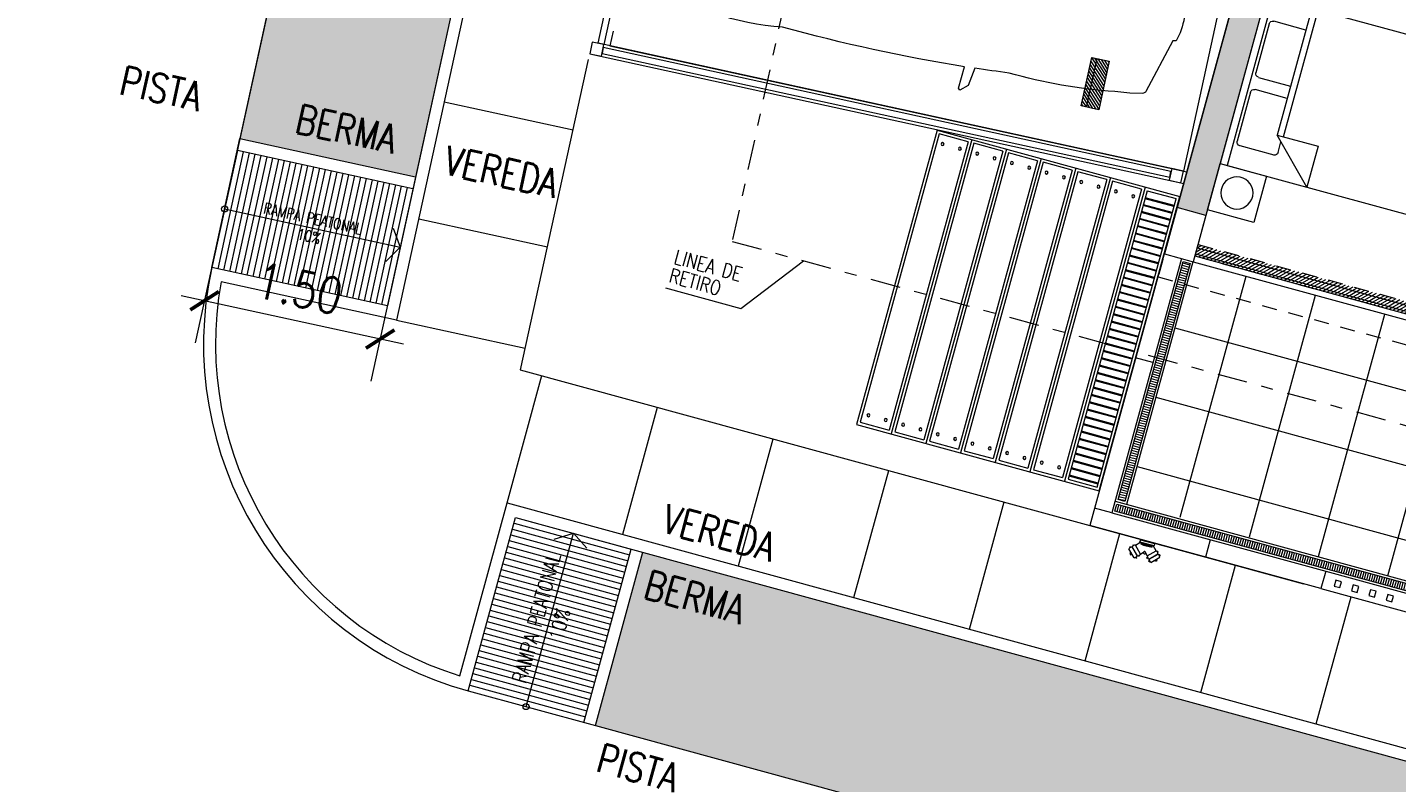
# Model space of a CAD drawing. Header units: millimetres. Extents: x 2471 to 2909, y 1327 to 1568.
# Drawn here: x 2574.13 to 2585.56, y 1352.32 to 1358.62 of the extents above; entities that cross this region are included whole.
import ezdxf

# ---------------------------------------------------------------- set-up
doc = ezdxf.new("R2010")
doc.units = ezdxf.units.MM
for name, pattern in [('CONTINUO', [0]), ('HIDDEN', [0.375, 0.25, -0.125]), ('HIDDEN2', [0.1875, 0.125, -0.0625]), ('TRAZO_Y_PUNTO2', [0.5, 0.25, -0.125, 0, -0.125])]:
    doc.linetypes.add(name, pattern=pattern)
doc.layers.get('0').update_dxf_attribs({"color": 251, "lineweight": 9})
doc.layers.get('DEFPOINTS').update_dxf_attribs({"color": 251, "lineweight": 9})
for name, color, linetype, lineweight in [('0_MURO DE CERRAMIENTO PROVISIONAL', 251, 'Continuous', 13), ('A-BARANDAS', 251, 'Continuous', 13), ('A-JARDIN', 251, 'Continuous', 13), ('A-MOBILIARIO', 251, 'Continuous', 13), ('A-MURO BAJO', 251, 'Continuous', 13), ('A-MUROS', 251, 'Continuous', 13), ('A-PLACAS', 251, 'Continuous', 13), ('A-PROYECCIONES', 251, 'HIDDEN', 13), ('A-VIDRIOS', 251, 'Continuous', 13), ('A-VIGAS', 251, 'HIDDEN2', 13), ('A_30_TableroElect', 251, 'Continuous', 13), ('A_50_TextoIndicaciones', 251, 'Continuous', 13), ('ARBOLES', 251, 'Continuous', 13), ('AUTOS', 251, 'Continuous', 13), ('HATCH', 251, 'Continuous', 13), ('P&R_ACI_DETALLES', 251, 'Continuous', 13), ('P&R_ACI_LINEA FINA', 251, 'Continuous', 13), ('PERIMETRO EXISTENTE', 251, 'CONTINUO', 13), ('RED-PLUVIAL', 251, 'Continuous', 13), ('REJAS', 251, 'Continuous', 13), ('VEREDAS', 251, 'Continuous', 13)]:
    doc.layers.add(name, color=color, linetype=linetype, lineweight=lineweight)
doc.styles.add('ROMANS', font='romans.shx', dxfattribs={"width": 0.8})
doc.styles.add('TXT_COTAS', font='romans.shx', dxfattribs={"width": 0.8})
doc.dimstyles.new('DLP-COTA 200', dxfattribs={"dimtxt": 0.3, "dimasz": 0.2, "dimexe": 0.36, "dimexo": 0.12, "dimgap": 0.12, "dimtad": 1, "dimzin": 0, "dimdsep": 46, "dimtxsty": 'TXT_COTAS', "dimblk": 'ARCHTICK', "dimcen": 0.18, "dimdle": 0.2, "dimclrd": 256, "dimclre": 256, "dimclrt": 2, "dimadec": 0, "dimazin": 0, "dimtfac": 1, "dimtix": 1, "dimtofl": 0, "dimtmove": 2, "dimatfit": 3, "dimfxl": 0.36, "dimtolj": 1, "dimtzin": 0, "dimlwd": 9, "dimlwe": 9, "dimarcsym": 0})
pattern_1 = [(135, (197.33794, 7.665617), (-0.0141421356, -0.0141421356), [])]

# ---------------------------------------------------------------- blocks, each defined once
blk = doc.blocks.new('VEREDAS-EXTER_01')
at = {"layer": 'A-JARDIN'}
h = blk.add_hatch(dxfattribs=at)
h.set_pattern_fill('AR-SAND', color=256, scale=0.001)
h.set_pattern_definition([(37.5, (1941056.67841, -7957883.11205), (-0.00160003129598, 0.04894132373293), [0, -0.038608, 0, -0.04318, 0, -0.041275]), (7.5, (1941056.67841, -7957883.11205), (0.0449523283138, 0.07168251005684), [0, -0.020828, 0, -0.034798, 0, -0.013335]), (327.5, (1941056.64717, -7957883.11205), (0.07909923702415, 0.00014371846785), [0, -0.0127, 0, -0.04572, 0, -0.05969]), (317.5, (1941056.64717, -7957883.11205), (0.07635564524723, 0.0222929323257), [0, -0.00635, 0, -0.029972, 0, -0.03429])])
edge = h.paths.add_edge_path()
edge.add_arc((10.182, 10.523), 13.774, 152.8597, 169.8554)
edge.add_line((-3.377, 12.95), (-2.768, 1.243))
edge.add_line((-2.768, 1.243), (-1.27, 1.321))
edge.add_line((-1.27, 1.321), (-2.076, 16.807))
h.paths.add_polyline_path([(-2.817, 13.722), (-2.791, 13.223), (-2.441, 13.241), (-2.467, 13.74)], flags=16)
h.paths.add_polyline_path([(-2.864, 14.621), (-2.838, 14.121), (-2.488, 14.14), (-2.514, 14.639)], flags=16)
h.paths.add_polyline_path([(-2.367, 13.745), (-2.341, 13.246), (-1.992, 13.264), (-2.018, 13.764)], flags=16)
h.paths.add_polyline_path([(-2.414, 14.644), (-2.388, 14.145), (-2.039, 14.163), (-2.065, 14.662)], flags=16)
h.paths.add_polyline_path([(-2.747, 3.712), (-2.721, 3.213), (-2.371, 3.231), (-2.397, 3.73)], flags=16)
h.paths.add_polyline_path([(-2.793, 4.611), (-2.767, 4.112), (-2.418, 4.13), (-2.444, 4.629)], flags=16)
h.paths.add_polyline_path([(-2.297, 3.736), (-2.271, 3.236), (-1.922, 3.254), (-1.948, 3.754)], flags=16)
h.paths.add_polyline_path([(-2.344, 4.634), (-2.318, 4.135), (-1.968, 4.153), (-1.994, 4.652)], flags=16)
h.paths.add_polyline_path([(-1.848, 3.759), (-1.822, 3.26), (-1.472, 3.278), (-1.498, 3.777)], flags=16)
h.paths.add_polyline_path([(-1.895, 4.658), (-1.869, 4.158), (-1.519, 4.177), (-1.545, 4.676)], flags=16)
h.paths.add_polyline_path([(-2.877, 6.209), (-2.851, 5.709), (-2.501, 5.728), (-2.527, 6.227)], flags=16)
h.paths.add_polyline_path([(-2.923, 7.108), (-2.897, 6.608), (-2.548, 6.626), (-2.574, 7.126)], flags=16)
h.paths.add_polyline_path([(-2.427, 6.232), (-2.401, 5.733), (-2.052, 5.751), (-2.078, 6.25)], flags=16)
h.paths.add_polyline_path([(-2.474, 7.131), (-2.448, 6.632), (-2.098, 6.65), (-2.124, 7.149)], flags=16)
h.paths.add_polyline_path([(-1.978, 6.256), (-1.952, 5.756), (-1.602, 5.774), (-1.628, 6.274)], flags=16)
h.paths.add_polyline_path([(-2.024, 7.154), (-1.999, 6.655), (-1.649, 6.673), (-1.675, 7.172)], flags=16)
h.paths.add_polyline_path([(-3.006, 8.705), (-2.98, 8.206), (-2.631, 8.224), (-2.657, 8.724)], flags=16)
h.paths.add_polyline_path([(-3.053, 9.604), (-3.027, 9.105), (-2.678, 9.123), (-2.704, 9.622)], flags=16)
h.paths.add_polyline_path([(-2.557, 8.729), (-2.531, 8.229), (-2.182, 8.248), (-2.207, 8.747)], flags=16)
h.paths.add_polyline_path([(-2.604, 9.628), (-2.578, 9.128), (-2.228, 9.146), (-2.254, 9.646)], flags=16)
h.paths.add_polyline_path([(-2.108, 8.752), (-2.082, 8.253), (-1.732, 8.271), (-1.758, 8.77)], flags=16)
h.paths.add_polyline_path([(-2.154, 9.651), (-2.128, 9.152), (-1.779, 9.17), (-1.805, 9.669)], flags=16)
h.paths.add_polyline_path([(-3.136, 11.202), (-3.11, 10.703), (-2.761, 10.721), (-2.787, 11.22)], flags=16)
h.paths.add_polyline_path([(-3.183, 12.101), (-3.157, 11.601), (-2.808, 11.62), (-2.834, 12.119)], flags=16)
h.paths.add_polyline_path([(-2.687, 11.225), (-2.661, 10.726), (-2.311, 10.744), (-2.337, 11.244)], flags=16)
h.paths.add_polyline_path([(-2.734, 12.124), (-2.708, 11.625), (-2.358, 11.643), (-2.384, 12.142)], flags=16)
h.paths.add_polyline_path([(-2.238, 11.249), (-2.212, 10.749), (-1.862, 10.768), (-1.888, 11.267)], flags=16)
h.paths.add_polyline_path([(-2.284, 12.148), (-2.258, 11.648), (-1.909, 11.666), (-1.935, 12.166)], flags=16)
h = blk.add_hatch(dxfattribs=at)
h.set_pattern_fill('AR-SAND', color=256, scale=0.001)
h.paths.add_polyline_path([(1.385, -1.2), (1.385, -2.7), (22.778, -2.7, 0.414214), (24.278, -1.2)])
h.paths.add_polyline_path([(1.42, -1.626), (2.436, -1.626), (2.436, -1.266), (1.42, -1.266)], flags=24)
at = {"layer": 'A-MURO BAJO'}
h = blk.add_hatch(dxfattribs=at)
h.set_pattern_fill('_USER', color=252, scale=0.05, angle=-87.0215, pattern_type=0)
h.set_pattern_definition([(272.9785, (-2.773505, 1.342494), (0.0499325, 0.0025981), [])])
h.paths.add_polyline_path([(-1.265, 1.221), (-1.213, 0.222), (-2.711, 0.144), (-2.763, 1.143)])
h = blk.add_hatch(dxfattribs=at)
h.set_pattern_fill('_USER', color=252, scale=0.05, pattern_type=0)
h.set_pattern_definition([(0, (1.284796, -2.7), (2e-18, 0.05), [])])
h.paths.add_polyline_path([(1.285, -1.2), (0.285, -1.2), (0.285, -2.7), (1.285, -2.7)])
for p, q in [((-2.737, 0.643), (-1.239, 0.721)), ((0.785, -2.7), (0.785, -1.2))]:
    blk.add_line(p, q)
at = {"color": 2}
for points in [[(-1.338, 0.858), (-1.239, 0.721), (-1.323, 0.575)], [(0.643, -1.291), (0.785, -1.2), (0.926, -1.291)]]:
    blk.add_lwpolyline(points, dxfattribs=at)
for centre in [(-2.737, 0.643), (0.785, -2.7)]:
    blk.add_circle(centre, 0.025)
at = {"layer": 'A-MURO BAJO', "color": 252}
for p, q in [((-1.205, 1.99), (-0.106, 2.047)), ((-2.763, 1.143), (-1.265, 1.221)), ((-1.153, 0.991), (-0.055, 1.048)), ((-1.108, 0.127), (-0.01, 0.185)), ((1.185, -1.1), (1.185, 0)), ((3.185, -1.1), (3.185, 0)), ((5.185, -1.1), (5.185, 0)), ((6.185, -1.1), (6.185, 0)), ((7.185, -1.1), (7.185, 0)), ((0.185, -1.1), (0.185, 0)), ((2.185, -1.1), (2.185, 0)), ((4.185, -1.1), (4.185, 0)), ((0.185, -1.1), (34.828, -1.1)), ((1.285, -2.7), (1.285, -1.2))]:
    blk.add_line(p, q, dxfattribs=at)
blk.add_lwpolyline([(-9.329, 18.59), (-2.088, 18.967), (-1.108, 0.127), (-2.604, 0.05, 0.379212), (0.185, -2.598), (0.185, -1.1)], format="xyb", dxfattribs=at)
at = {"layer": 'A-MURO BAJO', "color": 4}
blk.add_lwpolyline([(-9.323, 18.49), (-2.183, 18.862), (-1.213, 0.222), (-2.711, 0.144, 0.399068), (0.285, -2.7), (0.285, -1.2), (34.828, -1.2)], format="xyb", dxfattribs=at)
at = {"layer": 'A-MURO BAJO', "color": 252}
for points in [[(-3.432, 13.99), (-2.768, 1.243)], [(-2.711, 0.144), (-2.768, 1.243), (-1.27, 1.321)], [(0.285, -2.7), (1.385, -2.7), (1.385, -1.2)], [(1.385, -2.7), (36.328, -2.7)]]:
    blk.add_lwpolyline(points, dxfattribs=at)
at = {"layer": 'A_50_TextoIndicaciones', "color": 2, "attachment_point": 2, "style": 'ROMANS'}
for s, insert, char_height, width, rotation in [('\\pxql;PISTA', (-3.393, 1.599), 0.24, 0.93496, 2.9786), ('\\pxql;BERMA', (-1.895, 1.677), 0.24, 0.93496, 2.9786), ('\\pxql;VEREDA', (-0.607, 1.67), 0.24, 0.93496, 2.9786), ('\\pxqc;RAMPA PEATONAL 10%', (-2.008, 0.805), 0.09, 0.96501, 2.9785), ('\\pxqc;RAMPA PEATONAL 10%', (0.614, -1.963), 0.12, 1.25834, 90)]:
    blk.add_mtext(s, dxfattribs=dict(at, insert=insert, char_height=char_height, width=width, rotation=rotation))
at = {"layer": 'A_50_TextoIndicaciones', "color": 2, "char_height": 0.24, "width": 0.93496, "attachment_point": 2, "style": 'ROMANS'}
for s, insert in [('\\pxql;VEREDA', (1.947, -0.756)), ('\\pxql;BERMA', (1.947, -1.326)), ('\\pxql;PISTA', (1.947, -2.826))]:
    blk.add_mtext(s, dxfattribs=dict(at, insert=insert))
blk = doc.blocks.new('ESTR_PISO-1_PISO')
at = {"layer": 'HATCH'}
h = blk.add_hatch(color=256, dxfattribs=at)
h.dxf.hatch_style = 1
h.paths.add_polyline_path([(-21.6, -10), (-21.8, -10), (-21.8, -13.5), (-21.6, -13.5)])
h.paths.add_polyline_path([(-21.46, -5.2), (-22.16, -5.2), (-22.16, -5.45), (-21.46, -5.45)])
h.paths.add_polyline_path([(-21.6, -7.25), (-21.6, -7.5), (-29.75, -7.5), (-29.75, -12.9), (-30, -12.9), (-30, -7.25)])
h.paths.add_polyline_path([(-15.35, -5.8), (-15.35, -6.05), (-20.4, -6.05), (-20.4, -5.8)])
h.paths.add_polyline_path([(-18.3, -7.25), (-18.3, -7.5), (-16.25, -7.5), (-16.25, -14), (-16.05, -14), (-16.05, -7.25)])
h.paths.add_polyline_path([(-15.35, 0.2), (-15.35, 0.45), (-16.6, 0.45), (-16.6, 0.2)])
h.paths.add_polyline_path([(-7.15, -2), (-7.4, -2), (-7.4, 0), (-7.15, 0)])
h.paths.add_polyline_path([(-10.65, -3.35), (-10.85, -3.35), (-10.85, 0.45), (-10.65, 0.45)])
h.paths.add_polyline_path([(-7.4, -6), (-7.4, -6.25), (-6.2, -6.25), (-6.2, -6)])
h.paths.add_polyline_path([(0, 0), (-0.2, 0), (-0.2, -5.5), (0, -5.5)])
h.paths.add_polyline_path([(-0.2, -6), (0, -6), (0, -13.2), (-0.2, -13.2)])
h.paths.add_polyline_path([(-6.4, -13.7), (-6.15, -13.7), (-6.15, -11.15), (-6.4, -11.15)])
h.paths.add_polyline_path([(-10.85, -13.2), (-10.85, -9.8), (-10.65, -9.8), (-10.65, -13.2)])
h.paths.add_polyline_path([(-10.65, -5.05), (-10.9, -5.05), (-10.9, -6.05), (-10.65, -6.05)])
h.paths.add_polyline_path([(-27, -11.05), (-27, -13.5), (-26.8, -13.5), (-26.8, -11.05)])
h = blk.add_hatch(dxfattribs=at)
h.set_pattern_fill('ANSI31', color=256, scale=0.0075)
h.set_pattern_definition([(45, (-494.894266, -190.473816), (-0.0168379802, 0.0168379802), [])])
h.paths.add_polyline_path([(-29.75, -13.15), (-27, -13.15), (-27, -13.25), (-29.75, -13.25)])
at = {"layer": 'A-PLACAS', "elevation": 0}
blk.add_lwpolyline([(-21.6, -7.25), (-21.6, -7.5), (-29.75, -7.5), (-29.75, -12.9), (-30, -12.9), (-30, -7.25)], close=True, dxfattribs=at)
at = {"layer": 'A-VIGAS'}
for p, q in [((-30, -12.9, 0), (-30, -13.5, 0)), ((-29.75, -12.9, 0), (-29.75, -13.25, 0)), ((-29.75, -13.15, 0), (-27, -13.15, 0)), ((-29.75, -13.25, 0), (-27, -13.25, 0)), ((-30, -13.5, 0), (-27, -13.5, 0))]:
    blk.add_line(p, q, dxfattribs=at)
blk = doc.blocks.new('CAMA 2PLAZAS C_VELADOR')
at = {"layer": 'A-MOBILIARIO'}
for p, q in [((-1.85, 0), (-0.4, 0)), ((-1.85, -0.06), (-1.85, 0)), ((-0.4, 0), (-0.4, -0.06))]:
    blk.add_line(p, q, dxfattribs=at)
at = {"layer": 'A-MOBILIARIO', "linetype": 'Continuous'}
for p, q in [((-1.85, -0.06), (-0.4, -0.06)), ((-1.85, -1.9), (-1.85, -0.06)), ((-1.633, -0.088), (-1.209, -0.088)), ((-1.041, -0.088), (-0.617, -0.088)), ((-0.4, -0.06), (-0.4, -1.9)), ((-1.663, -0.396), (-1.663, -0.118)), ((-1.178, -0.118), (-1.178, -0.396)), ((-1.072, -0.396), (-1.072, -0.118)), ((-0.587, -0.118), (-0.587, -0.412)), ((-1.85, -0.396), (-0.755, -0.396)), ((-0.755, -0.452), (-1.85, -0.452)), ((-0.4, -0.751), (-0.755, -0.396)), ((-0.755, -0.396), (-0.755, -0.751)), ((-0.617, -0.442), (-0.708, -0.442)), ((-0.755, -0.751), (-0.4, -0.751)), ((-0.4, -1.9), (-1.85, -1.9))]:
    blk.add_line(p, q, dxfattribs=at)
at = {"layer": 'A-MOBILIARIO'}
for points in [[(-2.25, -0.4), (-1.85, -0.4), (-1.85, 0), (-2.25, 0)], [(-0.4, -0.4), (0, -0.4), (0, 0), (-0.4, 0)]]:
    blk.add_lwpolyline(points, close=True, dxfattribs=at)
for centre in [(-2.05, -0.2), (-0.2, -0.2)]:
    blk.add_circle(centre, 0.134, dxfattribs=at)
at = {"layer": 'A-MOBILIARIO', "linetype": 'Continuous'}
for centre, start, end in [((-1.633, -0.118), 90, 180), ((-1.209, -0.118), 0, 90), ((-1.041, -0.118), 90, 180), ((-0.617, -0.118), 0, 90), ((-0.617, -0.412), 270, 0)]:
    blk.add_arc(centre, 0.0306, start, end, dxfattribs=at)
blk = doc.blocks.new('TORRE-B_PLAN-GEN')
at = {"layer": 'A-MURO BAJO', "color": 4}
for p, q in [((-29.75, 2.47, 0), (-27, 2.47, 0)), ((-29.75, 2.35, 0), (-27, 2.35, 0))]:
    blk.add_line(p, q, dxfattribs=at)
at = {"layer": 'A-MUROS'}
for p, q in [((-30, 8.4, 0), (-30, 2.35, 0)), ((-29.75, 5.3, 0), (-29.75, 2.35, 0)), ((-30, 2.35, 0), (-29.75, 2.35, 0))]:
    blk.add_line(p, q, dxfattribs=at)
at = {"layer": 'A-VIDRIOS'}
for p, q in [((-29.75, 2.42, 0), (-27, 2.42, 0)), ((-29.75, 2.4, 0), (-27, 2.4, 0))]:
    blk.add_line(p, q, dxfattribs=at)
blk.add_blockref('ESTR_PISO-1_PISO', (0, 15.65, 0))
at = {"layer": 'A-MOBILIARIO', "extrusion": (-4.49068e-08, 3.60286e-08, -1), "zscale": -1, "rotation": 270}
blk.add_blockref('CAMA 2PLAZAS C_VELADOR', (29.75, 2.8, 0), dxfattribs=at)
blk = doc.blocks.new('*U852')
at = {"ltscale": 0.5}
h = blk.add_hatch(dxfattribs=at)
h.set_pattern_fill('_USER', color=41, scale=0.02, angle=135, style=0, pattern_type=0)
h.set_pattern_definition(pattern_1)
h.paths.add_polyline_path([(0.35, 4.05), (0.763, 4.05), (0.763, 4.2), (0.35, 4.2)])
edge = h.paths.add_edge_path(flags=17)
edge.add_line((0.35, 4.097), (0.763, 4.097))
h = blk.add_hatch(dxfattribs=at)
h.set_pattern_fill('_USER', color=41, scale=0.02, angle=135, style=0, pattern_type=0)
h.set_pattern_definition(pattern_1)
h.paths.add_polyline_path([(2.15, 4.05), (1.737, 4.05), (1.737, 4.2), (2.15, 4.2)])
edge = h.paths.add_edge_path(flags=17)
edge.add_line((2.15, 4.097), (1.737, 4.097))
at = {"color": 7, "ltscale": 0.5}
for p, q in [((0.35, 4.097), (0.763, 4.097)), ((2.15, 4.097), (1.737, 4.097))]:
    blk.add_line(p, q, dxfattribs=at)
at = {"ltscale": 0.5}
blk.add_lwpolyline([(0, 0), (2.5, 0), (2.5, 5), (0, 5)], close=True, dxfattribs=at)
at = {"color": 7, "ltscale": 0.5}
blk.add_lwpolyline([(2.038, 3.029), (2.225, 3.018), (2.239, 3.033), (2.186, 3.092), (2.032, 3.115, 0.005253), (2.011, 3.403, 0.053235), (1.973, 4.298), (1.96, 4.424), (1.941, 4.525), (1.936, 4.535, 0.218656), (1.917, 4.551), (1.456, 4.68), (1.452, 4.708, 0.091554), (1.25, 4.734, 0.09162), (1.048, 4.709), (1.044, 4.682), (0.583, 4.552, 0.218656), (0.564, 4.536), (0.559, 4.527), (0.54, 4.425), (0.527, 4.3, 0.053235), (0.489, 3.404, 0.005253), (0.468, 3.116), (0.314, 3.093), (0.261, 3.034), (0.275, 3.019), (0.462, 3.03, 0.028265), (0.46, 1.476, 0.139924), (0.605, 0.325, 0.272148), (0.629, 0.306, 0.035353), (1.25, 0.266, 0.045639), (1.869, 0.305, 0.272148), (1.893, 0.324, 0.139889), (2.04, 1.475, 0.028265)], format="xyb", close=True, dxfattribs=at)
for points in [[(0.35, 4.2), (0.35, 4.05), (0.763, 4.05), (0.763, 4.2)], [(1.737, 4.2), (1.737, 4.05), (2.15, 4.05), (2.15, 4.2)]]:
    blk.add_lwpolyline(points, close=True, dxfattribs=at)
blk = doc.blocks.new('PLAN_ETAPA-01_modificacion ingreso')
at = {"color": 3}
for points in [[(19.849, 8.037), (19.844, 8.137), (19.744, 8.132), (19.749, 8.032)], [(14.906, 7.78), (14.901, 7.88), (14.801, 7.874), (14.806, 7.775)]]:
    blk.add_lwpolyline(points, close=True, dxfattribs=at)
at = {"layer": 'A-MURO BAJO', "color": 4}
blk.add_line((14.806, 7.775), (19.874, 8.039), dxfattribs=at)
at = {"layer": 'A-PROYECCIONES'}
blk.add_lwpolyline([(14.691, 12.875), (14.951, 7.882)], dxfattribs=at)
at = {"layer": 'REJAS'}
for points in [[(14.721, 10.374), (14.771, 10.376), (14.901, 7.88), (14.851, 7.877)], [(14.905, 7.805), (19.748, 8.057), (19.745, 8.107), (14.902, 7.855)]]:
    blk.add_lwpolyline(points, close=True, dxfattribs=at)
at = {"layer": 'VEREDAS', "color": 252}
blk.add_line((14.951, 7.882), (19.874, 8.138), dxfattribs=at)
at = {"layer": 'AUTOS', "xscale": -1, "rotation": 272.9784834801275}
blk.add_blockref('*U852', (14.851, 7.877), dxfattribs=at)
blk = doc.blocks.new('_ArchTick')
at = {"color": 0, "linetype": 'ByBlock', "const_width": 0.15}
blk.add_lwpolyline([(-0.5, -0.5), (0.5, 0.5)], dxfattribs=at)
blk = doc.blocks.new('*D826')
at = {"layer": '0_MURO DE CERRAMIENTO PROVISIONAL', "lineweight": 9, "transparency": 16777216}
for p, q in [((2577.224, 1363.731), (2575.533, 1355.986)), ((2578.69, 1363.411), (2576.999, 1355.666)), ((2577.271, 1355.975), (2575.415, 1356.38))]:
    blk.add_line(p, q, dxfattribs=at)
at = {"layer": 'DEFPOINTS', "color": 0, "transparency": 16777216}
for p in [(2577.25, 1363.849, 0), (2578.715, 1363.529, 0), (2575.61, 1356.338)]:
    blk.add_point(p, dxfattribs=at)
at = {"layer": '0_MURO DE CERRAMIENTO PROVISIONAL', "lineweight": 9, "transparency": 16777216, "xscale": 0.2, "yscale": 0.2, "zscale": 0.2}
for p, rotation in [((2575.61, 1356.338), 167.6863098002797), ((2577.076, 1356.018), 347.6863098002797)]:
    blk.add_blockref('_ArchTick', p, dxfattribs=dict(at, rotation=rotation))
at = {"layer": '0_MURO DE CERRAMIENTO PROVISIONAL', "color": 2, "transparency": 16777216, "insert": (2576.401, 1356.441), "char_height": 0.3, "attachment_point": 5, "rotation": 347.6863, "style": 'TXT_COTAS'}
blk.add_mtext('\\A1;1.50', dxfattribs=at)
blk = doc.blocks.new('TAPAS SUBESTACIÓN ENTERRADA')
for p, q in [((527.194, 643.554), (527.194, 646.1)), ((527.194, 646.1), (529.294, 646.1)), ((527.219, 643.579), (527.219, 646.075)), ((527.219, 646.075), (527.469, 646.075)), ((527.469, 643.579), (527.469, 646.075)), ((527.494, 643.554), (527.494, 646.1)), ((527.519, 643.579), (527.519, 646.075)), ((527.519, 646.075), (527.769, 646.075)), ((527.769, 643.579), (527.769, 646.075)), ((527.794, 643.554), (527.794, 646.1)), ((527.819, 643.579), (527.819, 646.075)), ((527.819, 646.075), (528.069, 646.075)), ((528.069, 643.579), (528.069, 646.075)), ((528.094, 643.554), (528.094, 646.1)), ((528.119, 643.579), (528.119, 646.075)), ((528.119, 646.075), (528.369, 646.075)), ((528.369, 643.579), (528.369, 646.075)), ((528.394, 643.554), (528.394, 646.1)), ((528.419, 643.579), (528.419, 646.075)), ((528.419, 646.075), (528.669, 646.075)), ((528.669, 643.579), (528.669, 646.075)), ((528.694, 643.554), (528.694, 646.1)), ((528.719, 643.579), (528.719, 646.075)), ((528.719, 646.075), (528.969, 646.075)), ((528.969, 643.579), (528.969, 646.075)), ((528.994, 643.554), (528.994, 646.1)), ((529.019, 643.581), (529.019, 646.075)), ((529.019, 646.075), (529.269, 646.075)), ((529.269, 646.049), (529.019, 646.049)), ((529.269, 646.041), (529.019, 646.041)), ((529.269, 646.075), (529.269, 643.581)), ((529.294, 646.1), (529.294, 643.554)), ((529.294, 646.1), (529.294, 643.554)), ((529.269, 645.985), (529.019, 645.985)), ((529.269, 645.978), (529.019, 645.978)), ((529.269, 645.922), (529.019, 645.922)), ((529.269, 645.914), (529.019, 645.914)), ((529.269, 645.858), (529.019, 645.858)), ((529.269, 645.851), (529.019, 645.851)), ((529.269, 645.795), (529.019, 645.795)), ((529.269, 645.787), (529.019, 645.787)), ((529.269, 645.731), (529.019, 645.731)), ((529.269, 645.724), (529.019, 645.724)), ((529.269, 645.668), (529.019, 645.668)), ((529.269, 645.66), (529.019, 645.66)), ((529.269, 645.604), (529.019, 645.604)), ((529.269, 645.597), (529.019, 645.597)), ((529.269, 645.541), (529.019, 645.541)), ((529.269, 645.533), (529.019, 645.533)), ((529.269, 645.477), (529.019, 645.477)), ((529.269, 645.47), (529.019, 645.47)), ((529.269, 645.414), (529.019, 645.414)), ((529.269, 645.406), (529.019, 645.406)), ((529.269, 645.35), (529.019, 645.35)), ((529.269, 645.343), (529.019, 645.343)), ((529.269, 645.287), (529.019, 645.287)), ((529.269, 645.279), (529.019, 645.279)), ((529.269, 645.223), (529.019, 645.223)), ((529.269, 645.216), (529.019, 645.216)), ((529.269, 645.16), (529.019, 645.16)), ((529.269, 645.152), (529.019, 645.152)), ((529.269, 645.096), (529.019, 645.096)), ((529.269, 645.089), (529.019, 645.089)), ((529.269, 645.033), (529.019, 645.033)), ((529.269, 645.025), (529.019, 645.025)), ((529.269, 644.969), (529.019, 644.969)), ((529.269, 644.962), (529.019, 644.962)), ((529.269, 644.906), (529.019, 644.906)), ((529.269, 644.898), (529.019, 644.898)), ((529.269, 644.842), (529.019, 644.842)), ((529.269, 644.835), (529.019, 644.835)), ((529.269, 644.779), (529.019, 644.779)), ((529.269, 644.771), (529.019, 644.771)), ((529.269, 644.715), (529.019, 644.715)), ((529.269, 644.708), (529.019, 644.708)), ((529.269, 644.652), (529.019, 644.652)), ((529.269, 644.644), (529.019, 644.644)), ((529.269, 644.588), (529.019, 644.588)), ((529.269, 644.581), (529.019, 644.581)), ((529.269, 644.525), (529.019, 644.525)), ((529.269, 644.517), (529.019, 644.517)), ((529.269, 644.461), (529.019, 644.461)), ((529.269, 644.454), (529.019, 644.454)), ((529.269, 644.398), (529.019, 644.398)), ((529.269, 644.39), (529.019, 644.39)), ((529.269, 644.334), (529.019, 644.334)), ((529.269, 644.327), (529.019, 644.327)), ((529.269, 644.271), (529.019, 644.271)), ((529.269, 644.263), (529.019, 644.263)), ((529.269, 644.207), (529.019, 644.207)), ((529.269, 644.2), (529.019, 644.2)), ((529.269, 644.144), (529.019, 644.144)), ((529.269, 644.136), (529.019, 644.136)), ((529.269, 644.08), (529.019, 644.08)), ((529.269, 644.073), (529.019, 644.073)), ((529.269, 644.017), (529.019, 644.017)), ((529.269, 644.009), (529.019, 644.009)), ((529.269, 643.953), (529.019, 643.953)), ((529.269, 643.946), (529.019, 643.946)), ((529.269, 643.89), (529.019, 643.89)), ((529.269, 643.882), (529.019, 643.882)), ((529.269, 643.826), (529.019, 643.826)), ((529.269, 643.819), (529.019, 643.819)), ((529.269, 643.767), (529.019, 643.767)), ((529.269, 643.759), (529.019, 643.759)), ((529.269, 643.707), (529.019, 643.707)), ((529.269, 643.7), (529.019, 643.7)), ((529.269, 643.648), (529.019, 643.648)), ((529.269, 643.64), (529.019, 643.64)), ((527.194, 643.554), (529.294, 643.554)), ((527.469, 643.579), (527.219, 643.579)), ((527.769, 643.579), (527.519, 643.579)), ((528.069, 643.579), (527.819, 643.579)), ((528.369, 643.579), (528.119, 643.579)), ((528.669, 643.579), (528.419, 643.579)), ((528.969, 643.579), (528.719, 643.579)), ((529.019, 643.579), (529.269, 643.579))]:
    blk.add_line(p, q)
for centre in [(527.269, 646), (527.419, 646), (527.569, 646), (527.719, 646), (527.869, 646), (528.019, 646), (528.169, 646), (528.319, 646), (528.469, 646), (528.619, 646), (528.769, 646), (528.919, 646), (527.269, 643.654), (527.419, 643.654), (527.569, 643.654), (527.719, 643.654), (527.869, 643.654), (528.019, 643.654), (528.169, 643.654), (528.319, 643.654), (528.469, 643.654), (528.619, 643.654), (528.769, 643.654), (528.919, 643.654)]:
    blk.add_circle(centre, 0.0125)
blk = doc.blocks.new('terraza esquina')
at = {"layer": 'ARBOLES'}
h = blk.add_hatch(dxfattribs=at)
h.set_pattern_fill('_USER', color=251, scale=0.6, angle=90, double=1, pattern_type=0)
h.set_pattern_definition([(90, (20.024, 5.3284), (-0.6, -1e-16), []), (180, (20.024, 5.3284), (-7e-17, -0.6), [])])
h.paths.add_polyline_path([(33.724, 5.328), (33.724, 6.728), (31.424, 6.728), (31.424, 7.478), (28.274, 7.478), (28.274, 7.228), (22.874, 7.228), (22.874, 7.428), (20.124, 7.428), (20.124, 5.348), (21.99, 5.328)])
at = {"layer": 'RED-PLUVIAL'}
h = blk.add_hatch(dxfattribs=at)
h.set_pattern_fill('_USER', color=251, scale=0.02, pattern_type=0)
h.set_pattern_definition([(360, (20.10398, -6.251593), (5e-18, 0.02), [])])
h.paths.add_polyline_path([(20.104, 7.408), (20.104, 5.348), (20.044, 5.348), (20.044, 7.408)])
h = blk.add_hatch(dxfattribs=at)
h.set_pattern_fill('_USER', color=251, scale=0.02, angle=90, pattern_type=0)
h.set_pattern_definition([(90, (33.703977, 5.308404), (-0.02, 1e-18), [])])
h.paths.add_polyline_path([(20.044, 5.308), (33.704, 5.308), (33.704, 5.248), (20.044, 5.248)])
at = {"color": 3}
for p, q in [((19.874, 7.428), (19.874, 5.078)), ((20.024, 7.428), (20.024, 5.228)), ((20.024, 5.228), (21.874, 5.228)), ((21.874, 5.228), (21.874, 5.078)), ((21.874, 5.078), (19.874, 5.078))]:
    blk.add_line(p, q, dxfattribs=at)
at = {"color": 251}
for p, q in [((20.024, 6.528, 0), (19.874, 6.528)), ((20.024, 5.228), (19.874, 5.228)), ((20.874, 5.228), (20.874, 5.078))]:
    blk.add_line(p, q, dxfattribs=at)
at = {"color": 4}
for p, q in [((21.874, 5.228), (23.874, 5.228)), ((19.874, 5.078), (19.874, 5.078)), ((19.874, 5.078), (21.724, 5.078)), ((21.874, 5.078), (23.874, 5.078))]:
    blk.add_line(p, q, dxfattribs=at)
at = {"layer": 'A-BARANDAS'}
for points in [[(21.974, 5.178), (21.974, 5.128), (22.024, 5.128), (22.024, 5.178)], [(22.124, 5.178), (22.124, 5.128), (22.174, 5.128), (22.174, 5.178)], [(22.274, 5.178), (22.274, 5.128), (22.324, 5.128), (22.324, 5.178)], [(22.424, 5.178), (22.424, 5.128), (22.474, 5.128), (22.474, 5.178)]]:
    blk.add_lwpolyline(points, close=True, dxfattribs=at)
at = {"layer": 'A_50_TextoIndicaciones', "color": 7}
blk.add_lwpolyline([(15.935, 6.056), (16.588, 6.056), (16.987, 6.578)], dxfattribs=at)
at = {"layer": 'P&R_ACI_DETALLES', "color": 250}
for p, q in [((20.284, 5.02), (20.315, 5.052)), ((20.313, 5.074), (20.435, 5.074)), ((20.313, 5.074), (20.313, 5.057)), ((20.313, 5.057), (20.435, 5.057)), ((20.315, 5.052), (20.313, 5.057)), ((20.315, 5.052), (20.433, 5.052)), ((20.324, 5.074), (20.324, 5.076)), ((20.424, 5.074), (20.424, 5.076)), ((20.433, 5.052), (20.435, 5.057)), ((20.464, 5.02), (20.433, 5.052)), ((20.435, 5.074), (20.435, 5.057)), ((20.301, 4.915), (20.24, 4.976)), ((20.241, 4.99), (20.248, 4.997)), ((20.241, 4.99), (20.246, 4.986)), ((20.248, 4.997), (20.252, 4.992)), ((20.267, 4.945), (20.259, 4.937)), ((20.262, 4.998), (20.262, 4.998)), ((20.323, 4.937), (20.262, 4.998)), ((20.324, 4.938), (20.263, 4.999)), ((20.264, 5.013), (20.27, 5.019)), ((20.264, 5.013), (20.268, 5.008)), ((20.269, 4.948), (20.266, 4.945)), ((20.266, 4.945), (20.271, 4.941)), ((20.27, 5.019), (20.275, 5.015)), ((20.273, 4.943), (20.271, 4.941)), ((20.345, 4.959), (20.284, 5.02)), ((20.315, 4.916), (20.311, 4.92)), ((20.315, 4.916), (20.322, 4.923)), ((20.322, 4.923), (20.317, 4.927)), ((20.323, 4.937), (20.323, 4.937)), ((20.338, 4.938), (20.333, 4.943)), ((20.338, 4.938), (20.344, 4.945)), ((20.344, 4.945), (20.34, 4.95)), ((20.345, 4.959), (20.366, 4.985)), ((20.403, 4.959), (20.382, 4.985)), ((20.403, 4.959), (20.464, 5.02)), ((20.403, 4.945), (20.408, 4.95)), ((20.41, 4.938), (20.403, 4.945)), ((20.41, 4.938), (20.415, 4.943)), ((20.424, 4.938), (20.485, 4.999)), ((20.425, 4.937), (20.486, 4.998)), ((20.425, 4.937), (20.425, 4.937)), ((20.426, 4.923), (20.431, 4.927)), ((20.433, 4.916), (20.426, 4.923)), ((20.433, 4.916), (20.437, 4.92)), ((20.447, 4.915), (20.508, 4.976)), ((20.478, 5.019), (20.473, 5.015)), ((20.475, 4.943), (20.477, 4.941)), ((20.482, 4.945), (20.477, 4.941)), ((20.484, 5.013), (20.478, 5.019)), ((20.479, 4.948), (20.482, 4.945)), ((20.484, 5.013), (20.48, 5.008)), ((20.481, 4.945), (20.489, 4.937)), ((20.486, 4.998), (20.486, 4.998)), ((20.5, 4.997), (20.496, 4.992)), ((20.507, 4.99), (20.5, 4.997)), ((20.507, 4.99), (20.502, 4.986))]:
    blk.add_line(p, q, dxfattribs=at)
for points in [[(20.264, 4.947), (20.257, 4.94), (20.265, 4.932), (20.272, 4.939)], [(20.484, 4.947), (20.491, 4.94), (20.483, 4.932), (20.476, 4.939)]]:
    blk.add_lwpolyline(points, close=True, dxfattribs=at)
for centre, radius, start, end in [((20.275, 4.963), 0.0368, 110.6089, 159.3911), ((20.297, 4.986), 0.0368, 110.6089, 159.3911), ((20.288, 4.95), 0.0368, 290.6089, 339.3911), ((20.311, 4.972), 0.0368, 290.6089, 339.3911), ((20.374, 4.984), 0.0142, 202.462, 337.538), ((20.374, 4.982), 0.00819, 21.3288, 158.6712), ((20.437, 4.972), 0.0368, 200.6089, 249.3911), ((20.46, 4.95), 0.0368, 200.6089, 249.3911), ((20.451, 4.986), 0.0368, 20.6089, 69.3911), ((20.473, 4.963), 0.0368, 20.6089, 69.3911)]:
    blk.add_arc(centre, radius, start, end, dxfattribs=at)
at = {"layer": 'P&R_ACI_LINEA FINA', "color": 250}
blk.add_line((20.423, 5.041), (20.325, 5.041), dxfattribs=at)
blk.add_lwpolyline([(20.51, 5.076), (20.238, 5.076), (20.238, 5.078), (20.51, 5.078)], close=True, dxfattribs=at)
blk.add_arc((20.374, 5.321), 0.284, 260.1533, 279.8467, dxfattribs=at)
at = {"layer": 'PERIMETRO EXISTENTE', "color": 10, "linetype": 'TRAZO_Y_PUNTO2'}
blk.add_lwpolyline([(7.541, 26.158), (15.328, 26.616), (16.37, 6.578), (60.272, 6.578)], dxfattribs=at)
at = {"layer": 'RED-PLUVIAL', "color": 251}
for points in [[(20.124, 7.428), (20.124, 5.328)], [(20.024, 5.328), (33.724, 5.328)]]:
    blk.add_lwpolyline(points, dxfattribs=at)
for points in [[(20.104, 7.408), (20.104, 5.348), (20.044, 5.348), (20.044, 7.408)], [(20.044, 5.308), (33.704, 5.308), (33.704, 5.248), (20.044, 5.248)]]:
    blk.add_lwpolyline(points, close=True, dxfattribs=at)
at = {"layer": 'VEREDAS'}
blk.add_lwpolyline([(14.809, 7.725), (14.946, 5.078), (19.874, 5.078)], dxfattribs=at)
at = {"layer": 'A_30_TableroElect', "color": 8, "xscale": -1.000000000000005, "rotation": 180}
blk.add_blockref('TAPAS SUBESTACIÓN ENTERRADA', (-509.42, 651.478), dxfattribs=at)
at = {"layer": 'A_50_TextoIndicaciones', "linetype": 'Continuous', "insert": (15.941, 6.39), "char_height": 0.12, "attachment_point": 1, "line_spacing_factor": 0.8, "style": 'ROMANS'}
blk.add_mtext_dynamic_manual_height_columns('LINEA DE RETIRO', width=0.65491, gutter_width=15, heights=[0], dxfattribs=at)

msp = doc.modelspace()

# ---------------------------------------------------------------- block references
at = {"rotation": 344.7077915635685}
msp.add_blockref('VEREDAS-EXTER_01', (2578.248, 1355.762, 0), dxfattribs=at)

# ---------------------------------------------------------------- next in the draw order: block references
at = {"rotation": 344.7077888221265}
msp.add_blockref('TORRE-B_PLAN-GEN', (2611.939, 1346.55, 0), dxfattribs=at)

# ---------------------------------------------------------------- next in the draw order: block references
at = {"rotation": 344.7077915635685}
msp.add_blockref('PLAN_ETAPA-01_modificacion ingreso', (2562.492, 1354.805, 0), dxfattribs=at)

# ---------------------------------------------------------------- next in the draw order: block references
at = {"rotation": 344.7077919424826}
msp.add_blockref('terraza esquina', (2562.489, 1354.806, 0), dxfattribs=at)

# ---------------------------------------------------------------- next in the draw order: dimensions: what is measured, and where the dimension line sits
at = {"layer": '0_MURO DE CERRAMIENTO PROVISIONAL'}
dim = msp.add_aligned_dim(p1=(2578.715, 1363.529, 0), p2=(2577.25, 1363.849, 0), distance=7.688, dimstyle='DLP-COTA 200', dxfattribs=at)
dim.commit()
dim.dimension.update_dxf_attribs({"geometry": '*D826', "text_midpoint": (2576.401, 1356.441)})

doc.saveas('drawing.dxf')
